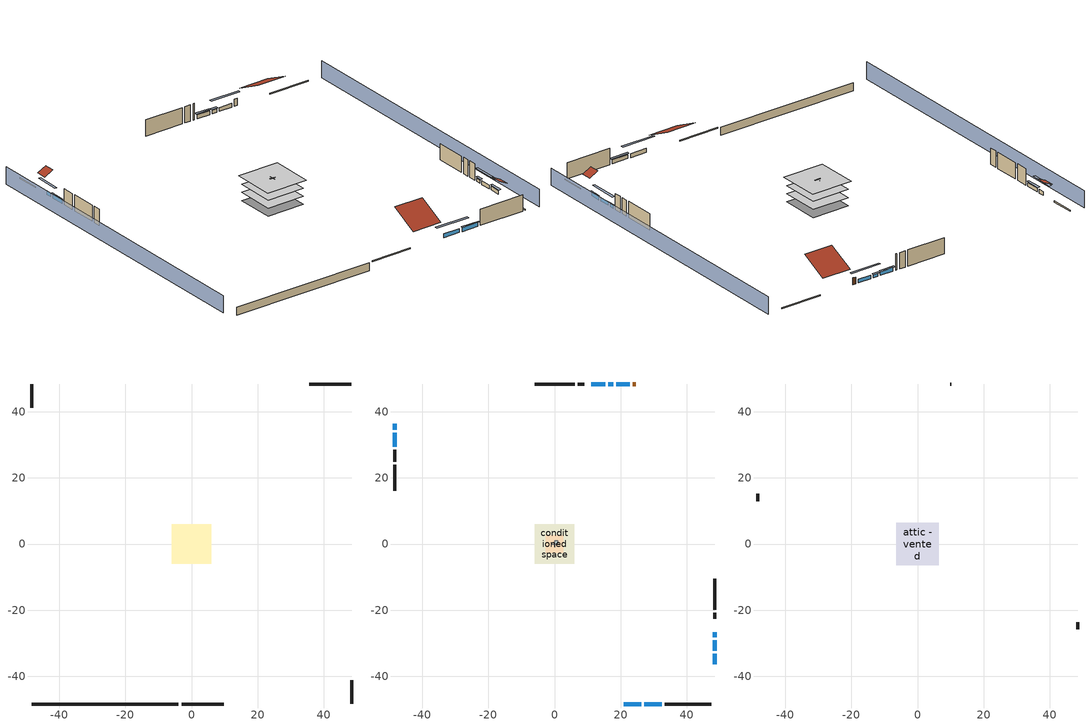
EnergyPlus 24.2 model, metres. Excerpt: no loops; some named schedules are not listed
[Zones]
basement - unconditioned
 floor foundation (Slab2 construction): -5.92,-5.92 -5.92,5.92 5.92,5.92 5.92,-5.92 z-2.13
 wall outside (RimJoist1 construction): -3.01,-48.38 9.82,-48.38 z0.3:0.61
 wall outside (RimJoist2 construction): -48.38,48.38 -48.38,41.25 z0.3:0.61
 wall outside (RimJoist3 construction): 48.38,48.38 35.55,48.38 z0.3:0.61
 wall outside (RimJoist4 construction): 48.38,-48.38 48.38,-41.25 z0.3:0.61
 wall foundation (FoundationWall1 construction): -48.38,-48.38 -3.94,-48.38 z-2.13:0.3
central ac and furnace airloop ret air zone
 floor adiabatic (AdiabaticConst): 0,0 0,1 1,1 1,0 z0
 wall adiabatic (AdiabaticConst): 0,1 0,0 1,0 1,1 0,1 z0:1
 ceiling adiabatic (AdiabaticConst): 1,0 1,1 0,1 0,0 z1
conditioned space
 floor to basement - unconditioned (Floor1 construction): -5.92,-5.92 -5.92,5.92 5.92,5.92 5.92,-5.92 z0.3
 floor to garage (Floor2 construction): -2.59,-2.59 -2.59,2.59 2.59,2.59 2.59,-2.59 z0.3
 floor adiabatic (AdiabaticFloorConstruction): -5.92,-5.92 -5.92,5.92 5.92,5.92 5.92,-5.92 z2.74
 wall outside (AdiabaticWallConstruction 1): 24.63,48.38 23.71,48.38 z0.3:2.34
 wall outside (AdiabaticWallConstruction): 20.95,-48.38 26.2,-48.38 / 27.13,-48.38 32.38,-48.38 / -48.38,36.34 -48.38,34.57 / 15.38,48.38 11.13,48.38 z0.3:1.46; 48.38,-36.34 48.38,-33.16 / 48.38,-32.24 48.38,-29.07 z0.3:1.37; -48.38,33.64 -48.38,29.46 z0.3:1.43; 22.78,48.38 18.66,48.38 z0.3:1.4; 17.73,48.38 16.31,48.38 z0.3:1.28; 48.38,-28.14 48.38,-26.72 z0.3:1.25
 wall outside (Wall3 construction): 33.31,-48.38 47.45,-48.38 z0.3:5.18
 wall outside (Wall4 construction): -48.38,23.94 -48.38,16.08 z0.3:5.18
 wall outside (Wall7 construction): 6.17,48.38 -6.03,48.38 z0.3:5.18
 wall outside (Wall8 construction): 48.38,-19.92 48.38,-10.51 z0.3:5.18
 wall to garage (Wall5 construction): 0.91,0 -0.91,0 z0.3:5.18
 wall to garage (Wall6 construction): 0,0.91 0,-0.91 z0.3:5.18
 window (WindowConstruction): 20.95,-48.38 26.2,-48.38 z0.3:1.46
 window (WindowConstruction 9): 48.38,-36.34 48.38,-33.17 z0.3:1.37
 window (WindowConstruction 1): 27.13,-48.38 32.38,-48.38 z0.3:1.46
 window (WindowConstruction 2): -48.38,36.34 -48.38,34.57 z0.3:1.46
 window (WindowConstruction 3): -48.38,33.64 -48.38,29.46 z0.3:1.43
 window (WindowConstruction 4): 22.78,48.38 18.66,48.38 z0.3:1.4
 window (WindowConstruction 5): 17.73,48.38 16.31,48.38 z0.3:1.28
 window (WindowConstruction 6): 15.38,48.38 11.13,48.38 z0.3:1.46
 window (WindowConstruction 7): 48.38,-32.24 48.38,-29.07 z0.3:1.37
 window (WindowConstruction 8): 48.38,-28.14 48.38,-26.72 z0.3:1.25
 door (Door): 24.63,48.38 23.71,48.38 z0.3:2.34
 ceiling adiabatic (AdiabaticFloorConstruction): 5.92,-5.92 5.92,5.92 -5.92,5.92 -5.92,-5.92 z2.74
garage
 floor foundation (Slab1 construction): -2.59,-2.59 -2.59,2.59 2.59,2.59 2.59,-2.59 z0
 wall outside (Wall1 construction): -48.38,28.53 -48.38,24.87 z0.3:5.18
 wall outside (Wall12 construction): 48.38,-22.67 48.38,-20.85 z0.3:5.18
 wall outside (Wall2 construction): 8.93,48.38 7.1,48.38 z0.3:5.18
attic - vented
 floor to conditioned space (Floor3 construction Reversed): -6.46,-6.46 -6.46,6.46 6.46,6.46 6.46,-6.46 z5.18
 wall outside (Wall10 construction): 48.38,-25.79 48.38,-23.6 z0.3:5.18
 wall outside (Wall11 construction): 10.2,48.38 9.86,48.38 z0.3:5.18
 wall outside (Wall9 construction): -48.38,15.16 -48.38,12.97 z0.3:5.18
 roof outside (Roof1 construction): 20.02,-48.38,5.18 20.02,-40.09,9.33 10.75,-40.09,9.33 10.75,-48.38,5.18
 roof outside (Roof2 construction): -48.38,37.26,5.18 -45.65,37.26,6.55 -45.65,40.32,6.55 -48.38,40.32,5.18
 roof outside (Roof3 construction): 48.38,-37.26,5.18 45.65,-37.26,6.55 45.65,-40.32,6.55 48.38,-40.32,5.18
 roof outside (Roof4 construction): 25.55,48.38,5.18 25.55,40.27,9.24 34.62,40.27,9.24 34.62,48.38,5.18
shading: -52.95,48.38 -52.95,-48.38 / 52.95,-48.38 52.95,48.38 z0:5.18; 28.94,-48.38 18.2,-48.38 18.2,-48.99 28.94,-48.99 z4.21; 48.38,-32.86 48.38,-36.64 48.99,-36.64 48.99,-32.86 z1.68; 32.69,-48.38 26.83,-48.38 26.83,-48.99 32.69,-48.99 z1.77; -48.38,31.83 -48.38,39.08 -48.99,39.08 -48.99,31.83 z4.21; -48.38,29.15 -48.38,33.95 -48.99,33.95 -48.99,29.15 z1.74; 15.92,48.38 25.53,48.38 25.53,48.99 15.92,48.99 z4.15; 16.01,48.38 18.04,48.38 18.04,48.99 16.01,48.99 z1.58; 10.83,48.38 15.69,48.38 15.69,48.99 10.83,48.99 z1.77; 48.38,-26.32 48.38,-34.98 48.99,-34.98 48.99,-26.32 z4.11; 48.38,-26.42 48.38,-28.44 48.99,-28.44 48.99,-26.42 z1.55
[Building]
Building 1: Terrain=Suburbs
[Site:Location]
Portland Intl Arpt_OR: Latitude {deg}=45.59; Longitude {deg}=-122.6; Time Zone {hr}=-8; Elevation {m}=33; Keep Site Location Information=Yes
[Site:GroundTemperature:Shallow]
10.2558, 8.96328, 8.85977, 9.47314, 11.9355, 14.3863, 16.5111, 17.8571, 17.9714, 16.8767, 14.8061, 12.4304
[Site:WaterMainsTemperature]
Calculation Method=Schedule; Temperature Schedule=mains temperature schedule
[Material] Roughness=Rough; Thermal Absorptance=0.9
Name | Thickness {m} | Conductivity {W/m-K} | Density {kg/m3} | Specific Heat {J/kg-K} | Solar Absorptance | Visible Absorptance
asphalt or fiberglass shingles | 0.00635 | 0.162714 | 1121.4 | 1465.45 | 0.85 | 0.85
ceiling loosefill ins | 0.0846667 | 0.0480833 | 16.02 | 1046.75 | 0.7 | 0.7
ceiling stud and cavity | 0.1397 | 0.0920385 | 65.682 | 1177.47 | 0.7 | 0.7
concrete 4.0 in. | 0.1016 | 1.803125 | 2242.8 | 837.4 | 0.7 | 0.7
concrete 8.0 in. | 0.2032 | 1.803125 | 2242.8 | 837.4 | 0.7 | 0.7
door material | 0.04445 | 0.0612267 | 512.64 | 1214.23 | 0.7 | 0.7
floor covering | 0.0127 | 0.0433444 | 54.468 | 1339.84 | 0.6 | 0.6
floor rigid ins; wall rigid ins | 0.512978 | 0.029427 | 32.04 | 1214.23 | 0.7 | 0.7
floor stud and cavity | 0.1397 | 0.923637 | 92.3553 | 1139.71 | 0.7 | 0.7
floor stud and cavity 1 | 0.1397 | 1.75129 | 37.0049 | 1207.88 | 0.7 | 0.7
furniture material basement - unconditioned 1; furniture material conditioned space 1; furniture material garage 1 | 0.1524 | 0.115458 | 640.8 | 1214.23 | 0.6 | 0.6
gypsum board | 0.0127 | 0.160291 | 801 | 837.4 | 0.6 | 0.6
osb sheathing 0.5 in. | 0.0127 | 0.115458 | 512.64 | 1214.23 | 0.6 | 0.6
osb sheathing 0.5 in. 1; osb sheathing 0.5 in. 2; osb sheathing 0.5 in. 3 | 0.0127 | 0.115458 | 512.64 | 1214.23 | 0.7 | 0.7
osb sheathing 0.75 in. | 0.01905 | 0.115458 | 512.64 | 1214.23 | 0.7 | 0.7
rim joist stud and cavity | 0.0508 | 0.178688 | 50.32683 | 1063.81 | 0.6 | 0.6
roof rigid ins | 0.00281632 | 0.029427 | 32.04 | 1214.23 | 0.7 | 0.7
wall stud and cavity | 0.1397 | 0.727959 | 139.0536 | 1170.24 | 0.6 | 0.6
wall stud and cavity 1 | 0.1397 | 0.550994 | 139.0536 | 1170.24 | 0.7 | 0.7
wall stud and cavity 2 | 0.1397 | 0.335416 | 139.0536 | 1170.24 | 0.7 | 0.7
wall stud and cavity 3 | 0.0889 | 0.380278 | 52.3479 | 1209.89 | 0.7 | 0.7
wall stud and cavity 4 | 0.0889 | 0.391764 | 83.0341 | 1211.67 | 0.7 | 0.7
wood siding | 0.0254 | 0.102417 | 544.68 | 1172.36 | 0.85 | 0.85
wood siding 1; wood siding 2 | 0.0254 | 0.102417 | 544.68 | 1172.36 | 0.7 | 0.7
[Material:NoMass]
Adiabatic: Roughness=Rough; Thermal Resistance {m2-K/W}=176.1; Thermal Absorptance=0.9; Solar Absorptance=0.7; Visible Absorptance=0.7
[WindowMaterial:SimpleGlazingSystem]
WindowMaterial: U-Factor {W/m2-K}=2.78222; Solar Heat Gain Coefficient=0.56
[Construction]
AdiabaticConst: Adiabatic
AdiabaticFloorConstruction: floor stud and cavity 1, floor rigid ins, osb sheathing 0.75 in., floor covering
AdiabaticWallConstruction: wood siding 1, wall rigid ins, wall stud and cavity 3, gypsum board
AdiabaticWallConstruction 1: wood siding 2, wall rigid ins, wall stud and cavity 3, gypsum board
Door: door material
Floor1 construction; Floor2 construction: floor stud and cavity, osb sheathing 0.75 in., floor covering
Floor3 construction Reversed: gypsum board, ceiling stud and cavity, ceiling loosefill ins
FoundationWall1 construction: concrete 8.0 in.
furniture construction basement - unconditioned 1: furniture material basement - unconditioned 1
furniture construction conditioned space 1: furniture material conditioned space 1
furniture construction garage 1: furniture material garage 1
PartitionWallConstruction: gypsum board, wall stud and cavity 4, gypsum board
RimJoist1 construction; RimJoist2 construction; RimJoist3 construction; RimJoist4 construction: wood siding, rim joist stud and cavity
Roof1 construction; Roof2 construction; Roof3 construction; Roof4 construction: asphalt or fiberglass shingles, roof rigid ins, osb sheathing 0.5 in.
Slab1 construction; Slab2 construction: concrete 4.0 in.
Wall1 construction; Wall2 construction: wood siding, osb sheathing 0.5 in. 1, wall stud and cavity
Wall10 construction; Wall11 construction; Wall12 construction; Wall9 construction: wood siding, osb sheathing 0.5 in. 2, wall stud and cavity
Wall3 construction; Wall4 construction: wood siding, osb sheathing 0.5 in. 1, wall stud and cavity 1, gypsum board
Wall5 construction: osb sheathing 0.5 in. 2, wall stud and cavity 2, gypsum board
Wall6 construction: osb sheathing 0.5 in. 3, wall stud and cavity 2, gypsum board
Wall7 construction; Wall8 construction: wood siding, osb sheathing 0.5 in. 2, wall stud and cavity 1, gypsum board
WindowConstruction; WindowConstruction 1; WindowConstruction 2; WindowConstruction 3; WindowConstruction 4; WindowConstruction 5; WindowConstruction 6; WindowConstruction 7; WindowConstruction 8; WindowConstruction 9: WindowMaterial
[Zone] Multiplier=1
Name | Volume {m3} | Part of Total Floor Area
attic - vented | 161.048 | Yes
basement - unconditioned | 342.294 | Yes
central ac and furnace airloop ret air zone | 1 | No
conditioned space | 749.83 | Yes
garage | 65.242 | Yes
[Space]
Name | Zone | Volume {m3} | Space Type
attic - vented 1 | attic - vented | 161.048
basement - unconditioned 1 | basement - unconditioned | 342.294
central ac and furnace airloop ret air space | central ac and furnace airloop ret air zone |  | Plenum Space Type
conditioned space 1 | conditioned space | 749.83
garage 1 | garage | 65.242
[ZoneInfiltration:EffectiveLeakageArea] Schedule=Always On Discrete
Name | Zone or Space | Effective Air Leakage Area {cm2} | Stack Coefficient | Wind Coefficient
infil attic - vented 1 | attic - vented 1 | 5570.53 | 0.00020102 | 4.44662e-05
infil garage 1 | garage 1 | 203.878 | 0.000129147 | 4.64657e-05
[ZoneMixing] Schedule=Always On Continuous; Design Flow Rate Calculation Method=Flow/Zone; Design Flow Rate {m3/s}=0
Name | Zone or Space | Source Zone or Space
whole house fan mix | attic - vented | conditioned space
central ac and furnace airloop_0 ZoneMixCondToDZ mix | basement - unconditioned | conditioned space
central ac and furnace airloop_0 ZoneMixDZToCond mix | conditioned space | basement - unconditioned
[SurfaceProperty:ExposedFoundationPerimeter] Exposed Perimeter Calculation Method=TotalExposedPerimeter
Name | Total Exposed Perimeter {m}
Slab2 | 44.43984
Slab1 | 14.6304
[InternalMass]
Name | Construction | Zone or ZoneList | Space or SpaceList | Surface Area {m2}
furniture mass basement - unconditioned 1 | furniture construction basement - unconditioned 1 | basement - unconditioned | basement - unconditioned 1 | 56.1506
furniture mass conditioned space 1 | furniture construction conditioned space 1 | conditioned space | conditioned space 1 | 123.004
partition wall mass | PartitionWallConstruction | conditioned space | conditioned space 1 | 307.509
furniture mass garage 1 | furniture construction garage 1 | garage | garage 1 | 2.67561
[OtherEquipment] Design Level Calculation Method=EquipmentLevel
Name | Fuel Type | Zone or ZoneList or Space or SpaceList | Schedule | Design Level {W} | Fraction Latent | Fraction Radiant | Fraction Lost
central ac and furnace airloop_0 RetCondToDZ; central ac and furnace airloop_0 SupCondToDZ; central ac and furnace airloop_0 SupSensLkToDZ | None | basement - unconditioned 1 | Always On Discrete | 0 | 0 | 0 | 0
central ac and furnace airloop_0 SupLatLkToDZ | None | basement - unconditioned 1 | Always On Discrete | 0 | 1 | 0 | 0
central ac and furnace airloop_0 RetCondToRP; central ac and furnace airloop_0 RetSensLkToRP | None | central ac and furnace airloop ret air space | Always On Discrete | 0 | 0 | 0 | 0
central ac and furnace airloop_0 RetLatLkToRP | None | central ac and furnace airloop ret air space | Always On Discrete | 0 | 1 | 0 | 0
central ac and furnace airloop_0 SupCondToLv; central ac and furnace airloop_0 SupSensLkToCond; mech vent house fan sensible load; water heater sens | None | conditioned space 1 | Always On Discrete | 0 | 0 | 0 | 0
central ac and furnace airloop_0 SupLatLkToCond; mech vent house fan latent load; water heater lat | None | conditioned space 1 | Always On Discrete | 0 | 1 | 0 | 0
clothes dryer 1 | Electricity | conditioned space 1 | clothes_dryer | 0 | 0.015 | 0.081 | 0.85
cooking range 1 | NaturalGas | conditioned space 1 | cooking_range | 799.257 | 0.16 | 0.384 | 0.2
general water use latent | None | conditioned space 1 | general water use schedule | 44.1266 | 1 | 0 | 0
general water use sensible | None | conditioned space 1 | general water use schedule | -43.4886 | 0 | 0.6 | 0
water heater energy adjustment1 | Electricity | conditioned space 1 | Always On Discrete | 0.01 | 0 | 0 | 1
[ZoneInfiltration:DesignFlowRate] Schedule=Always On Discrete
Name | Zone or ZoneList or Space or SpaceList | Design Flow Rate Calculation Method | Design Flow Rate {m3/s} | Air Changes per Hour {1/hr} | Constant Term Coefficient | Temperature Term Coefficient | Velocity Term Coefficient | Velocity Squared Term Coefficient
basement_unconditioned 1 duct leakage imbalance infil flow | basement - unconditioned 1 | Flow/Zone | 0
infil basement - unconditioned 1 | basement - unconditioned 1 | AirChanges/Hour |  | 0.1 | 1 | 0 | 0 | 0
infil flow; natural vent flow; whole house fan flow | conditioned space 1 | Flow/Zone | 0
[SpaceList]
Plenum Space Type: central ac and furnace airloop ret air space
[SurfaceProperty:IncidentSolarMultiplier] Incident Solar Multiplier=1; Incident Solar Multiplier Schedule=trans schedule winter=0.85 summer=0.7
Window1; Window10; Window2; Window3; Window4; Window5; Window6; Window7; Window8; Window9
[Lights] Design Level Calculation Method=LightingLevel; Return Air Fraction=0; Fraction Radiant=0.6; Fraction Visible=0.2; Fraction Replaceable=1
Name | Zone or ZoneList or Space or SpaceList | Schedule | Lighting Level {W}
interior lighting | conditioned space 1 | lighting_interior | 392.736
garage lighting | garage 1 | lighting_garage | 8.04633
[People]
occupants: Zone or ZoneList or Space or SpaceList=conditioned space 1; Number of People Schedule=occupants; Number of People Calculation Method=People; Number of People=2; Fraction Radiant=0.314171; Sensible Heat Fraction=0.56303; Activity Level Schedule=occupants activity schedule; Carbon Dioxide Generation Rate {m3/s-W}=0; Enable ASHRAE 55 Comfort Warnings=No; Mean Radiant Temperature Calculation Type=EnclosureAveraged
[ElectricEquipment] Design Level Calculation Method=EquipmentLevel
Name | Zone or ZoneList or Space or SpaceList | Schedule | Design Level {W} | Fraction Latent | Fraction Radiant | Fraction Lost
ceiling fan | conditioned space 1 | ceiling_fan | 18.253 | 0 | 0.558 | 0
clothes dryer | conditioned space 1 | clothes_dryer | 3278.88 | 0.015 | 0.081 | 0.85
clothes washer | conditioned space 1 | clothes_washer | 327.344 | 0.03 | 0.162 | 0.7
cooking range | conditioned space 1 | cooking_range | 27.2718 | 0.16 | 0.384 | 0.2
dishwasher | conditioned space 1 | dishwasher | 323.364 | 0.3 | 0.18 | 0.4
fridge | conditioned space 1 | fridge schedule | 54.7945 | 0 | 0.6 | 0
mech vent bath fan 0 | conditioned space 1 | mech vent bath fan 0 schedule | 30 | 0 | 0 | 1
mech vent house fan | conditioned space 1 | mech vent house fan schedule | 0 | 0 | 0 | 1
mech vent house fan cfis | conditioned space 1 | mech vent house fan cfis schedule | 0 | 0 | 0 | 0
mech vent range fan 0 | conditioned space 1 | mech vent range fan 0 schedule | 30 | 0 | 0 | 1
misc plug loads | conditioned space 1 | plug_loads_other | 411.18 | 0.021 | 0.558 | 0.049
misc tv | conditioned space 1 | plug_loads_tv | 448.351 | 0 | 0.6 | 0
whole house fan | conditioned space 1 | Always On Discrete | 0 | 0 | 0 | 1
freezer | garage 1 | freezer schedule | 194.914 | 0 | 0.6 | 0
fridge 1 | garage 1 | fridge schedule 1 | 80.4475 | 0 | 0.6 | 0
[AirLoopHVAC:ReturnPlenum]
Air Loop HVAC Return Plenum 1: Zone=central ac and furnace airloop ret air zone
[Foundation:Kiva] Wall Depth Below Slab {m}=0.2032
Name | Initial Indoor Air Temperature {C} | Wall Height Above Grade {m}
Foundation Kiva 1 | 13.4258 | 0.1016
Foundation Kiva 2 | 9.52053 | 0.3048
[Foundation:Kiva:Settings]
Soil Conductivity {W/m-K}=3.462; Soil Density {kg/m3}=1842.3; Soil Specific Heat {J/kg-K}=418.7; Ground Solar Absorptivity=0.9; Ground Thermal Absorptivity=0.9; Ground Surface Roughness {m}=0.03; Far-Field Width {m}=40; Deep-Ground Boundary Condition=ZeroFlux; Deep-Ground Depth {m}=40; Minimum Cell Dimension {m}=0.2; Maximum Cell Growth Coefficient=3; Simulation Timestep=Timestep
[Exterior:Lights]
exterior lighting: Schedule=exterior lighting schedule; Design Level {W}=10.1836
[EnergyManagementSystem:Sensor]
Name | Output:Variable or Output:Meter Index Key | Output:Variable or Output:Meter
central_ac_and_furnace_airloop_0_DZ_T_s | basement - unconditioned | Zone Air Temperature
central_ac_and_furnace_airloop_0_DZ_W_s | basement - unconditioned | Zone Mean Air Humidity Ratio
fridge_tin_s_1 | garage | Zone Mean Air Temperature
[Schedule:Constant]
Name | Hourly Value
Always On Continuous; Always On Discrete; mech vent house fan schedule; mech vent house fan cfis schedule | 1
occupants activity schedule | 117.228
fridge schedule; fridge schedule 1 | 0
[Schedule:Week:Daily]
trans schedule winter=0.85 summer=0.7 Week Rule - Jan1-May26: trans schedule winter=0.85 summer=0.7 day, trans schedule winter=0.85 summer=0.7 day, trans schedule winter=0.85 summer=0.7 day, trans schedule winter=0.85 summer=0.7 day, trans schedule winter=0.85 summer=0.7 day, trans schedule winter=0.85 summer=0.7 day, trans schedule winter=0.85 summer=0.7 day, trans schedule winter=0.85 summer=0.7 default day, trans schedule winter=0.85 summer=0.7 default day, trans schedule winter=0.85 summer=0.7 default day, trans schedule winter=0.85 summer=0.7 default day, trans schedule winter=0.85 summer=0.7 default day
trans schedule winter=0.85 summer=0.7 Week Rule - May27-Jun2: trans schedule winter=0.85 summer=0.7 day, trans schedule winter=0.85 summer=0.7 day, trans schedule winter=0.85 summer=0.7 day, trans schedule winter=0.85 summer=0.7 day, trans schedule winter=0.85 summer=0.7 day, trans schedule winter=0.85 summer=0.7 day 1, trans schedule winter=0.85 summer=0.7 day 1, trans schedule winter=0.85 summer=0.7 default day, trans schedule winter=0.85 summer=0.7 default day, trans schedule winter=0.85 summer=0.7 default day, trans schedule winter=0.85 summer=0.7 default day, trans schedule winter=0.85 summer=0.7 default day
trans schedule winter=0.85 summer=0.7 Week Rule - Jun3-Sep29: trans schedule winter=0.85 summer=0.7 day 1, trans schedule winter=0.85 summer=0.7 day 1, trans schedule winter=0.85 summer=0.7 day 1, trans schedule winter=0.85 summer=0.7 day 1, trans schedule winter=0.85 summer=0.7 day 1, trans schedule winter=0.85 summer=0.7 day 1, trans schedule winter=0.85 summer=0.7 day 1, trans schedule winter=0.85 summer=0.7 default day, trans schedule winter=0.85 summer=0.7 default day, trans schedule winter=0.85 summer=0.7 default day, trans schedule winter=0.85 summer=0.7 default day, trans schedule winter=0.85 summer=0.7 default day
trans schedule winter=0.85 summer=0.7 Week Rule - Sep30-Oct6: trans schedule winter=0.85 summer=0.7 day 1, trans schedule winter=0.85 summer=0.7 day 2, trans schedule winter=0.85 summer=0.7 day 2, trans schedule winter=0.85 summer=0.7 day 2, trans schedule winter=0.85 summer=0.7 day 2, trans schedule winter=0.85 summer=0.7 day 2, trans schedule winter=0.85 summer=0.7 day 2, trans schedule winter=0.85 summer=0.7 default day, trans schedule winter=0.85 summer=0.7 default day, trans schedule winter=0.85 summer=0.7 default day, trans schedule winter=0.85 summer=0.7 default day, trans schedule winter=0.85 summer=0.7 default day
trans schedule winter=0.85 summer=0.7 Week Rule - Oct7-Dec31: trans schedule winter=0.85 summer=0.7 day 2, trans schedule winter=0.85 summer=0.7 day 2, trans schedule winter=0.85 summer=0.7 day 2, trans schedule winter=0.85 summer=0.7 day 2, trans schedule winter=0.85 summer=0.7 day 2, trans schedule winter=0.85 summer=0.7 day 2, trans schedule winter=0.85 summer=0.7 day 2, trans schedule winter=0.85 summer=0.7 default day, trans schedule winter=0.85 summer=0.7 default day, trans schedule winter=0.85 summer=0.7 default day, trans schedule winter=0.85 summer=0.7 default day, trans schedule winter=0.85 summer=0.7 default day
mech vent bath fan 0 schedule Week Rule - Jan1-Dec31: mech vent bath fan 0 schedule day, mech vent bath fan 0 schedule day, mech vent bath fan 0 schedule day, mech vent bath fan 0 schedule day, mech vent bath fan 0 schedule day, mech vent bath fan 0 schedule day, mech vent bath fan 0 schedule day, mech vent bath fan 0 schedule default day, mech vent bath fan 0 schedule default day, mech vent bath fan 0 schedule default day, mech vent bath fan 0 schedule default day, mech vent bath fan 0 schedule default day
mech vent range fan 0 schedule Week Rule - Jan1-Dec31: mech vent range fan 0 schedule day, mech vent range fan 0 schedule day, mech vent range fan 0 schedule day, mech vent range fan 0 schedule day, mech vent range fan 0 schedule day, mech vent range fan 0 schedule day, mech vent range fan 0 schedule day, mech vent range fan 0 schedule default day, mech vent range fan 0 schedule default day, mech vent range fan 0 schedule default day, mech vent range fan 0 schedule default day, mech vent range fan 0 schedule default day
general water use schedule Week Rule - Jan1-Dec31: general water use schedule day, general water use schedule day, general water use schedule day, general water use schedule day, general water use schedule day, general water use schedule day, general water use schedule day, general water use schedule default day, general water use schedule default day, general water use schedule default day, general water use schedule default day, general water use schedule default day
freezer schedule Week Rule - Jan1-Jan27: freezer schedule day, freezer schedule day, freezer schedule day, freezer schedule day, freezer schedule day, freezer schedule day, freezer schedule day, freezer schedule default day, freezer schedule default day, freezer schedule default day, freezer schedule default day, freezer schedule default day
freezer schedule Week Rule - Jan28-Feb3: freezer schedule day, freezer schedule day, freezer schedule day, freezer schedule day, freezer schedule day 1, freezer schedule day 1, freezer schedule day 1, freezer schedule default day, freezer schedule default day, freezer schedule default day, freezer schedule default day, freezer schedule default day
freezer schedule Week Rule - Feb4-Feb24: freezer schedule day 1, freezer schedule day 1, freezer schedule day 1, freezer schedule day 1, freezer schedule day 1, freezer schedule day 1, freezer schedule day 1, freezer schedule default day, freezer schedule default day, freezer schedule default day, freezer schedule default day, freezer schedule default day
freezer schedule Week Rule - Feb25-Mar3: freezer schedule day 1, freezer schedule day 1, freezer schedule day 1, freezer schedule day 1, freezer schedule day 2, freezer schedule day 2, freezer schedule day 2, freezer schedule default day, freezer schedule default day, freezer schedule default day, freezer schedule default day, freezer schedule default day
freezer schedule Week Rule - Mar4-May26: freezer schedule day 2, freezer schedule day 2, freezer schedule day 2, freezer schedule day 2, freezer schedule day 2, freezer schedule day 2, freezer schedule day 2, freezer schedule default day, freezer schedule default day, freezer schedule default day, freezer schedule default day, freezer schedule default day
freezer schedule Week Rule - May27-Jun2: freezer schedule day 2, freezer schedule day 2, freezer schedule day 2, freezer schedule day 2, freezer schedule day 2, freezer schedule day 3, freezer schedule day 3, freezer schedule default day, freezer schedule default day, freezer schedule default day, freezer schedule default day, freezer schedule default day
freezer schedule Week Rule - Jun3-Sep29: freezer schedule day 3, freezer schedule day 3, freezer schedule day 3, freezer schedule day 3, freezer schedule day 3, freezer schedule day 3, freezer schedule day 3, freezer schedule default day, freezer schedule default day, freezer schedule default day, freezer schedule default day, freezer schedule default day
freezer schedule Week Rule - Sep30-Oct6: freezer schedule day 3, freezer schedule day 4, freezer schedule day 4, freezer schedule day 4, freezer schedule day 4, freezer schedule day 4, freezer schedule day 4, freezer schedule default day, freezer schedule default day, freezer schedule default day, freezer schedule default day, freezer schedule default day
freezer schedule Week Rule - Oct7-Oct27: freezer schedule day 4, freezer schedule day 4, freezer schedule day 4, freezer schedule day 4, freezer schedule day 4, freezer schedule day 4, freezer schedule day 4, freezer schedule default day, freezer schedule default day, freezer schedule default day, freezer schedule default day, freezer schedule default day
freezer schedule Week Rule - Oct28-Nov3: freezer schedule day 4, freezer schedule day 4, freezer schedule day 4, freezer schedule day 4, freezer schedule day 5, freezer schedule day 5, freezer schedule day 5, freezer schedule default day, freezer schedule default day, freezer schedule default day, freezer schedule default day, freezer schedule default day
freezer schedule Week Rule - Nov4-Nov24: freezer schedule day 5, freezer schedule day 5, freezer schedule day 5, freezer schedule day 5, freezer schedule day 5, freezer schedule day 5, freezer schedule day 5, freezer schedule default day, freezer schedule default day, freezer schedule default day, freezer schedule default day, freezer schedule default day
freezer schedule Week Rule - Nov25-Dec1: freezer schedule day 5, freezer schedule day 5, freezer schedule day 5, freezer schedule day 5, freezer schedule day 5, freezer schedule day 5, freezer schedule day 6, freezer schedule default day, freezer schedule default day, freezer schedule default day, freezer schedule default day, freezer schedule default day
freezer schedule Week Rule - Dec2-Dec31: freezer schedule day 6, freezer schedule day 6, freezer schedule day 6, freezer schedule day 6, freezer schedule day 6, freezer schedule day 6, freezer schedule day 6, freezer schedule default day, freezer schedule default day, freezer schedule default day, freezer schedule default day, freezer schedule default day
exterior lighting schedule Week Rule - Jan1-Jan27: exterior lighting schedule day, exterior lighting schedule day, exterior lighting schedule day, exterior lighting schedule day, exterior lighting schedule day, exterior lighting schedule day, exterior lighting schedule day, exterior lighting schedule default day, exterior lighting schedule default day, exterior lighting schedule default day, exterior lighting schedule default day, exterior lighting schedule default day
exterior lighting schedule Week Rule - Jan28-Feb3: exterior lighting schedule day, exterior lighting schedule day, exterior lighting schedule day, exterior lighting schedule day, exterior lighting schedule day 1, exterior lighting schedule day 1, exterior lighting schedule day 1, exterior lighting schedule default day, exterior lighting schedule default day, exterior lighting schedule default day, exterior lighting schedule default day, exterior lighting schedule default day
exterior lighting schedule Week Rule - Feb4-Feb24: exterior lighting schedule day 1, exterior lighting schedule day 1, exterior lighting schedule day 1, exterior lighting schedule day 1, exterior lighting schedule day 1, exterior lighting schedule day 1, exterior lighting schedule day 1, exterior lighting schedule default day, exterior lighting schedule default day, exterior lighting schedule default day, exterior lighting schedule default day, exterior lighting schedule default day
exterior lighting schedule Week Rule - Feb25-Mar3: exterior lighting schedule day 1, exterior lighting schedule day 1, exterior lighting schedule day 1, exterior lighting schedule day 1, exterior lighting schedule day 2, exterior lighting schedule day 2, exterior lighting schedule day 2, exterior lighting schedule default day, exterior lighting schedule default day, exterior lighting schedule default day, exterior lighting schedule default day, exterior lighting schedule default day
exterior lighting schedule Week Rule - Mar4-Mar31: exterior lighting schedule day 2, exterior lighting schedule day 2, exterior lighting schedule day 2, exterior lighting schedule day 2, exterior lighting schedule day 2, exterior lighting schedule day 2, exterior lighting schedule day 2, exterior lighting schedule default day, exterior lighting schedule default day, exterior lighting schedule default day, exterior lighting schedule default day, exterior lighting schedule default day
exterior lighting schedule Week Rule - Apr1-Apr28: exterior lighting schedule day 3, exterior lighting schedule day 3, exterior lighting schedule day 3, exterior lighting schedule day 3, exterior lighting schedule day 3, exterior lighting schedule day 3, exterior lighting schedule day 3, exterior lighting schedule default day, exterior lighting schedule default day, exterior lighting schedule default day, exterior lighting schedule default day, exterior lighting schedule default day
exterior lighting schedule Week Rule - Apr29-May5: exterior lighting schedule day 3, exterior lighting schedule day 3, exterior lighting schedule day 4, exterior lighting schedule day 4, exterior lighting schedule day 4, exterior lighting schedule day 4, exterior lighting schedule day 4, exterior lighting schedule default day, exterior lighting schedule default day, exterior lighting schedule default day, exterior lighting schedule default day, exterior lighting schedule default day
exterior lighting schedule Week Rule - May6-May26: exterior lighting schedule day 4, exterior lighting schedule day 4, exterior lighting schedule day 4, exterior lighting schedule day 4, exterior lighting schedule day 4, exterior lighting schedule day 4, exterior lighting schedule day 4, exterior lighting schedule default day, exterior lighting schedule default day, exterior lighting schedule default day, exterior lighting schedule default day, exterior lighting schedule default day
exterior lighting schedule Week Rule - May27-Jun2: exterior lighting schedule day 4, exterior lighting schedule day 4, exterior lighting schedule day 4, exterior lighting schedule day 4, exterior lighting schedule day 4, exterior lighting schedule day 5, exterior lighting schedule day 5, exterior lighting schedule default day, exterior lighting schedule default day, exterior lighting schedule default day, exterior lighting schedule default day, exterior lighting schedule default day
exterior lighting schedule Week Rule - Jun3-Jun30: exterior lighting schedule day 5, exterior lighting schedule day 5, exterior lighting schedule day 5, exterior lighting schedule day 5, exterior lighting schedule day 5, exterior lighting schedule day 5, exterior lighting schedule day 5, exterior lighting schedule default day, exterior lighting schedule default day, exterior lighting schedule default day, exterior lighting schedule default day, exterior lighting schedule default day
exterior lighting schedule Week Rule - Jul1-Jul28: exterior lighting schedule day 6, exterior lighting schedule day 6, exterior lighting schedule day 6, exterior lighting schedule day 6, exterior lighting schedule day 6, exterior lighting schedule day 6, exterior lighting schedule day 6, exterior lighting schedule default day, exterior lighting schedule default day, exterior lighting schedule default day, exterior lighting schedule default day, exterior lighting schedule default day
exterior lighting schedule Week Rule - Jul29-Aug4: exterior lighting schedule day 6, exterior lighting schedule day 6, exterior lighting schedule day 6, exterior lighting schedule day 7, exterior lighting schedule day 7, exterior lighting schedule day 7, exterior lighting schedule day 7, exterior lighting schedule default day, exterior lighting schedule default day, exterior lighting schedule default day, exterior lighting schedule default day, exterior lighting schedule default day
[Schedule:Year]
trans schedule winter=0.85 summer=0.7: trans schedule winter=0.85 summer=0.7 Week Rule - Jan1-May26, 1, 1, 5, 26, trans schedule winter=0.85 summer=0.7 Week Rule - May27-Jun2, 5, 27, 6, 2, trans schedule winter=0.85 summer=0.7 Week Rule - Jun3-Sep29, 6, 3, 9, 29, trans schedule winter=0.85 summer=0.7 Week Rule - Sep30-Oct6, 9, 30, 10, 6, trans schedule winter=0.85 summer=0.7 Week Rule - Oct7-Dec31, 10, 7, 12, 31
mech vent bath fan 0 schedule: mech vent bath fan 0 schedule Week Rule - Jan1-Dec31, 1, 1, 12, 31
mech vent range fan 0 schedule: mech vent range fan 0 schedule Week Rule - Jan1-Dec31, 1, 1, 12, 31
general water use schedule: general water use schedule Week Rule - Jan1-Dec31, 1, 1, 12, 31
freezer schedule: freezer schedule Week Rule - Jan1-Jan27, 1, 1, 1, 27, freezer schedule Week Rule - Jan28-Feb3, 1, 28, 2, 3, freezer schedule Week Rule - Feb4-Feb24, 2, 4, 2, 24, freezer schedule Week Rule - Feb25-Mar3, 2, 25, 3, 3, freezer schedule Week Rule - Mar4-May26, 3, 4, 5, 26, freezer schedule Week Rule - May27-Jun2, 5, 27, 6, 2, freezer schedule Week Rule - Jun3-Sep29, 6, 3, 9, 29, freezer schedule Week Rule - Sep30-Oct6, 9, 30, 10, 6, freezer schedule Week Rule - Oct7-Oct27, 10, 7, 10, 27, freezer schedule Week Rule - Oct28-Nov3, 10, 28, 11, 3, freezer schedule Week Rule - Nov4-Nov24, 11, 4, 11, 24, freezer schedule Week Rule - Nov25-Dec1, 11, 25, 12, 1, freezer schedule Week Rule - Dec2-Dec31, 12, 2, 12, 31
exterior lighting schedule: exterior lighting schedule Week Rule - Jan1-Jan27, 1, 1, 1, 27, exterior lighting schedule Week Rule - Jan28-Feb3, 1, 28, 2, 3, exterior lighting schedule Week Rule - Feb4-Feb24, 2, 4, 2, 24, exterior lighting schedule Week Rule - Feb25-Mar3, 2, 25, 3, 3, exterior lighting schedule Week Rule - Mar4-Mar31, 3, 4, 3, 31, exterior lighting schedule Week Rule - Apr1-Apr28, 4, 1, 4, 28, exterior lighting schedule Week Rule - Apr29-May5, 4, 29, 5, 5, exterior lighting schedule Week Rule - May6-May26, 5, 6, 5, 26, exterior lighting schedule Week Rule - May27-Jun2, 5, 27, 6, 2, exterior lighting schedule Week Rule - Jun3-Jun30, 6, 3, 6, 30, exterior lighting schedule Week Rule - Jul1-Jul28, 7, 1, 7, 28, exterior lighting schedule Week Rule - Jul29-Aug4, 7, 29, 8, 4, exterior lighting schedule Week Rule - Aug5-Aug25, 8, 5, 8, 25, exterior lighting schedule Week Rule - Aug26-Sep1, 8, 26, 9, 1, exterior lighting schedule Week Rule - Sep2-Sep29, 9, 2, 9, 29, exterior lighting schedule Week Rule - Sep30-Oct6, 9, 30, 10, 6, exterior lighting schedule Week Rule - Oct7-Oct27, 10, 7, 10, 27, exterior lighting schedule Week Rule - Oct28-Nov3, 10, 28, 11, 3, exterior lighting schedule Week Rule - Nov4-Nov24, 11, 4, 11, 24, exterior lighting schedule Week Rule - Nov25-Dec1, 11, 25, 12, 1, exterior lighting schedule Week Rule - Dec2-Dec31, 12, 2, 12, 31
[Schedule:File] File=in.schedules.csv; Rows to Skip at Top=1; Number of Hours of Data=8760; Column Separator=Comma; Interpolate to Timestep=Yes; Minutes per Item=15; Adjust Schedule for Daylight Savings=Yes
Name | Column Number
lighting_interior | 5
occupants | 1
ceiling_fan | 4
clothes_dryer | 11
clothes_washer | 10
cooking_range | 12
dishwasher | 8
plug_loads_other | 2
plug_loads_tv | 3
lighting_garage | 6
[Schedule:Compact]
mains temperature schedule: Through: 01/01, For: AllDays, Until: 24:00, 13.0633, Through: 01/02, For: AllDays, Until: 24:00, 13.0189, Through: 01/03, For: AllDays, Until: 24:00, 12.975, Through: 01/04, For: AllDays, Until: 24:00, 12.9328, Through: 01/05, For: AllDays, Until: 24:00, 12.8917, Through: 01/06, For: AllDays, Until: 24:00, 12.8517, Through: 01/07, For: AllDays, Until: 24:00, 12.8122, Through: 01/08, For: AllDays, Until: 24:00, 12.7744, Through: 01/09, For: AllDays, Until: 24:00, 12.7378, Through: 01/10, For: AllDays, Until: 24:00, 12.7017, Through: 01/11, For: AllDays, Until: 24:00, 12.6672, Through: 01/12, For: AllDays, Until: 24:00, 12.6339, Through: 01/13, For: AllDays, Until: 24:00, 12.6017, Through: 01/14, For: AllDays, Until: 24:00, 12.5706, Through: 01/15, For: AllDays, Until: 24:00, 12.5411, Through: 01/16, For: AllDays, Until: 24:00, 12.5122, Through: 01/17, For: AllDays, Until: 24:00, 12.485, Through: 01/18, For: AllDays, Until: 24:00, 12.4583, Through: 01/19, For: AllDays, Until: 24:00, 12.4333, Through: 01/20, For: AllDays, Until: 24:00, 12.41, Through: 01/21, For: AllDays, Until: 24:00, 12.3872, Through: 01/22, For: AllDays, Until: 24:00, 12.3661, Through: 01/23, For: AllDays, Until: 24:00, 12.3456, Through: 01/24, For: AllDays, Until: 24:00, 12.3272, Through: 01/25, For: AllDays, Until: 24:00, 12.3094, Through: 01/26, For: AllDays, Until: 24:00, 12.2933, Through: 01/27, For: AllDays, Until: 24:00, 12.2783, Through: 01/28, For: AllDays, Until: 24:00, 12.2644, Through: 01/29, For: AllDays, Until: 24:00, 12.2517, Through: 01/30, For: AllDays, Until: 24:00, 12.2406, Through: 01/31, For: AllDays, Until: 24:00, 12.2306, Through: 02/01, For: AllDays, Until: 24:00, 12.2222, Through: 02/02, For: AllDays, Until: 24:00, 12.215, Through: 02/03, For: AllDays, Until: 24:00, 12.2089, Through: 02/04, For: AllDays, Until: 24:00, 12.2039, Through: 02/05, For: AllDays, Until: 24:00, 12.2006, Through: 02/06, For: AllDays, Until: 24:00, 12.1983, Through: 02/07, For: AllDays, Until: 24:00, 12.1978, Through: 02/08, For: AllDays, Until: 24:00, 12.1978, Through: 02/09, For: AllDays, Until: 24:00, 12.2, Through: 02/10, For: AllDays, Until: 24:00, 12.2028, Through: 02/11, For: AllDays, Until: 24:00, 12.2072, Through: 02/12, For: AllDays, Until: 24:00, 12.2128, Through: 02/13, For: AllDays, Until: 24:00, 12.2194, Through: 02/14, For: AllDays, Until: 24:00, 12.2278, Through: 02/15, For: AllDays, Until: 24:00, 12.2372, Through: 02/16, For: AllDays, Until: 24:00, 12.2483, Through: 02/17, For: AllDays, Until: 24:00, 12.26, Through: 02/18, For: AllDays, Until: 24:00, 12.2733, Through: 02/19, For: AllDays, Until: 24:00, 12.2883, Through: 02/20, For: AllDays, Until: 24:00, 12.3039, Through: 02/21, For: AllDays, Until: 24:00, 12.3211, Through: 02/22, For: AllDays, Until: 24:00, 12.3394, Through: 02/23, For: AllDays, Until: 24:00, 12.3594, Through: 02/24, For: AllDays, Until: 24:00, 12.38, Through: 02/25, For: AllDays, Until: 24:00, 12.4022, Through: 02/26, For: AllDays, Until: 24:00, 12.4256, Through: 02/27, For: AllDays, Until: 24:00, 12.4506, Through: 02/28, For: AllDays, Until: 24:00, 12.4761, Through: 03/01, For: AllDays, Until: 24:00, 12.5033, Through: 03/02, For: AllDays, Until: 24:00, 12.5317, Through: 03/03, For: AllDays, Until: 24:00, 12.5611, Through: 03/04, For: AllDays, Until: 24:00, 12.5917, Through: 03/05, For: AllDays, Until: 24:00, 12.6233, Through: 03/06, For: AllDays, Until: 24:00, 12.6567, Through: 03/07, For: AllDays, Until: 24:00, 12.6906, Through: 03/08, For: AllDays, Until: 24:00, 12.7261, Through: 03/09, For: AllDays, Until: 24:00, 12.7628, Through: 03/10, For: AllDays, Until: 24:00, 12.8, Through: 03/11, For: AllDays, Until: 24:00, 12.8389, Through: 03/12, For: AllDays, Until: 24:00, 12.8789, Through: 03/13, For: AllDays, Until: 24:00, 12.9194, Through: 03/14, For: AllDays, Until: 24:00, 12.9617, Through: 03/15, For: AllDays, Until: 24:00, 13.0044, Through: 03/16, For: AllDays, Until: 24:00, 13.0489, Through: 03/17, For: AllDays, Until: 24:00, 13.0939, Through: 03/18, For: AllDays, Until: 24:00, 13.14, Through: 03/19, For: AllDays, Until: 24:00, 13.1872, Through: 03/20, For: AllDays, Until: 24:00, 13.2356, Through: 03/21, For: AllDays, Until: 24:00, 13.285, Through: 03/22, For: AllDays, Until: 24:00, 13.335, Through: 03/23, For: AllDays, Until: 24:00, 13.3861, Through: 03/24, For: AllDays, Until: 24:00, 13.4383, Through: 03/25, For: AllDays, Until: 24:00, 13.4911, Through: 03/26, For: AllDays, Until: 24:00, 13.545, Through: 03/27, For: AllDays, Until: 24:00, 13.6, Through: 03/28, For: AllDays, Until: 24:00, 13.6556, Through: 03/29, For: AllDays, Until: 24:00, 13.7122, Through: 03/30, For: AllDays, Until: 24:00, 13.77, Through: 03/31, For: AllDays, Until: 24:00, 13.8283, Through: 04/01, For: AllDays, Until: 24:00, 13.8872, Through: 04/02, For: AllDays, Until: 24:00, 13.9472, Through: 04/03, For: AllDays, Until: 24:00, 14.0078, Through: 04/04, For: AllDays, Until: 24:00, 14.0689, Through: 04/05, For: AllDays, Until: 24:00, 14.1311, Through: 04/06, For: AllDays, Until: 24:00, 14.1944, Through: 04/07, For: AllDays, Until: 24:00, 14.2578, Through: 04/08, For: AllDays, Until: 24:00, 14.3222, Through: 04/09, For: AllDays, Until: 24:00, 14.3872, Through: 04/10, For: AllDays, Until: 24:00, 14.4528, Through: 04/11, For: AllDays, Until: 24:00, 14.5189, Through: 04/12, For: AllDays, Until: 24:00, 14.5856, Through: 04/13, For: AllDays, Until: 24:00, 14.6533, Through: 04/14, For: AllDays, Until: 24:00, 14.7211, Through: 04/15, For: AllDays, Until: 24:00, 14.7894, Through: 04/16, For: AllDays, Until: 24:00, 14.8589, Through: 04/17, For: AllDays, Until: 24:00, 14.9283, Through: 04/18, For: AllDays, Until: 24:00, 14.9983, Through: 04/19, For: AllDays, Until: 24:00, 15.0689, Through: 04/20, For: AllDays, Until: 24:00, 15.14, Through: 04/21, For: AllDays, Until: 24:00, 15.2111, Through: 04/22, For: AllDays, Until: 24:00, 15.2833, Through: 04/23, For: AllDays, Until: 24:00, 15.3556, Through: 04/24, For: AllDays, Until: 24:00, 15.4278, Through: 04/25, For: AllDays, Until: 24:00, 15.5006, Through: 04/26, For: AllDays, Until: 24:00, 15.5739, Through: 04/27, For: AllDays, Until: 24:00, 15.6478, Through: 04/28, For: AllDays, Until: 24:00, 15.7211, Through: 04/29, For: AllDays, Until: 24:00, 15.7956, Through: 04/30, For: AllDays, Until: 24:00, 15.8694, Through: 05/01, For: AllDays, Until: 24:00, 15.9439, Through: 05/02, For: AllDays, Until: 24:00, 16.0189, Through: 05/03, For: AllDays, Until: 24:00, 16.0939, Through: 05/04, For: AllDays, Until: 24:00, 16.1689, Through: 05/05, For: AllDays, Until: 24:00, 16.2439, Through: 05/06, For: AllDays, Until: 24:00, 16.3189, Through: 05/07, For: AllDays, Until: 24:00, 16.3944, Through: 05/08, For: AllDays, Until: 24:00, 16.4694, Through: 05/09, For: AllDays, Until: 24:00, 16.545, Through: 05/10, For: AllDays, Until: 24:00, 16.6206, Through: 05/11, For: AllDays, Until: 24:00, 16.6956, Through: 05/12, For: AllDays, Until: 24:00, 16.7711, Through: 05/13, For: AllDays, Until: 24:00, 16.8461, Through: 05/14, For: AllDays, Until: 24:00, 16.9217, Through: 05/15, For: AllDays, Until: 24:00, 16.9967, Through: 05/16, For: AllDays, Until: 24:00, 17.0717, Through: 05/17, For: AllDays, Until: 24:00, 17.1467, Through: 05/18, For: AllDays, Until: 24:00, 17.2211, Through: 05/19, For: AllDays, Until: 24:00, 17.2956, Through: 05/20, For: AllDays, Until: 24:00, 17.37, Through: 05/21, For: AllDays, Until: 24:00, 17.4439, Through: 05/22, For: AllDays, Until: 24:00, 17.5178, Through: 05/23, For: AllDays, Until: 24:00, 17.5911, Through: 05/24, For: AllDays, Until: 24:00, 17.6644, Through: 05/25, For: AllDays, Until: 24:00, 17.7372, Through: 05/26, For: AllDays, Until: 24:00, 17.8094, Through: 05/27, For: AllDays, Until: 24:00, 17.8817, Through: 05/28, For: AllDays, Until: 24:00, 17.9533, Through: 05/29, For: AllDays, Until: 24:00, 18.025, Through: 05/30, For: AllDays, Until: 24:00, 18.0961, Through: 05/31, For: AllDays, Until: 24:00, 18.1661, Through: 06/01, For: AllDays, Until: 24:00, 18.2361, Through: 06/02, For: AllDays, Until: 24:00, 18.3061, Through: 06/03, For: AllDays, Until: 24:00, 18.375, Through: 06/04, For: AllDays, Until: 24:00, 18.4433, Through: 06/05, For: AllDays, Until: 24:00, 18.5111, Through: 06/06, For: AllDays, Until: 24:00, 18.5789, Through: 06/07, For: AllDays, Until: 24:00, 18.6456, Through: 06/08, For: AllDays, Until: 24:00, 18.7117, Through: 06/09, For: AllDays, Until: 24:00, 18.7772, Through: 06/10, For: AllDays, Until: 24:00, 18.8417, Through: 06/11, For: AllDays, Until: 24:00, 18.9061, Through: 06/12, For: AllDays, Until: 24:00, 18.9694, Through: 06/13, For: AllDays, Until: 24:00, 19.0322, Through: 06/14, For: AllDays, Until: 24:00, 19.0944, Through: 06/15, For: AllDays, Until: 24:00, 19.1556, Through: 06/16, For: AllDays, Until: 24:00, 19.2167, Through: 06/17, For: AllDays, Until: 24:00, 19.2761, Through: 06/18, For: AllDays, Until: 24:00, 19.335, Through: 06/19, For: AllDays, Until: 24:00, 19.3933, Through: 06/20, For: AllDays, Until: 24:00, 19.4506, Through: 06/21, For: AllDays, Until: 24:00, 19.5072, Through: 06/22, For: AllDays, Until: 24:00, 19.5628, Through: 06/23, For: AllDays, Until: 24:00, 19.6172, Through: 06/24, For: AllDays, Until: 24:00, 19.6711, Through: 06/25, For: AllDays, Until: 24:00, 19.7244, Through: 06/26, For: AllDays, Until: 24:00, 19.7761, Through: 06/27, For: AllDays, Until: 24:00, 19.8272, Through: 06/28, For: AllDays, Until: 24:00, 19.8772, Through: 06/29, For: AllDays, Until: 24:00, 19.9267, Through: 06/30, For: AllDays, Until: 24:00, 19.9744, Through: 07/01, For: AllDays, Until: 24:00, 20.0217, Through: 07/02, For: AllDays, Until: 24:00, 20.0678, Through: 07/03, For: AllDays, Until: 24:00, 20.1128, Through: 07/04, For: AllDays, Until: 24:00, 20.1567, Through: 07/05, For: AllDays, Until: 24:00, 20.1994, Through: 07/06, For: AllDays, Until: 24:00, 20.2417, Through: 07/07, For: AllDays, Until: 24:00, 20.2822, Through: 07/08, For: AllDays, Until: 24:00, 20.3222, Through: 07/09, For: AllDays, Until: 24:00, 20.3606, Through: 07/10, For: AllDays, Until: 24:00, 20.3978, Through: 07/11, For: AllDays, Until: 24:00, 20.4344, Through: 07/12, For: AllDays, Until: 24:00, 20.4694, Through: 07/13, For: AllDays, Until: 24:00, 20.5033, Through: 07/14, For: AllDays, Until: 24:00, 20.5367, Through: 07/15, For: AllDays, Until: 24:00, 20.5683, Through: 07/16, For: AllDays, Until: 24:00, 20.5983, Through: 07/17, For: AllDays, Until: 24:00, 20.6278, Through: 07/18, For: AllDays, Until: 24:00, 20.6561, Through: 07/19, For: AllDays, Until: 24:00, 20.6828, Through: 07/20, For: AllDays, Until: 24:00, 20.7089, Through: 07/21, For: AllDays, Until: 24:00, 20.7333, Through: 07/22, For: AllDays, Until: 24:00, 20.7561, Through: 07/23, For: AllDays, Until: 24:00, 20.7783, Through: 07/24, For: AllDays, Until: 24:00, 20.7989, Through: 07/25, For: AllDays, Until: 24:00, 20.8189, Through: 07/26, For: AllDays, Until: 24:00, 20.8367, Through: 07/27, For: AllDays, Until: 24:00, 20.8539, Through: 07/28, For: AllDays, Until: 24:00, 20.8694, Through: 07/29, For: AllDays, Until: 24:00, 20.8839, Through: 07/30, For: AllDays, Until: 24:00, 20.8972, Through: 07/31, For: AllDays, Until: 24:00, 20.9094, Through: 08/01, For: AllDays, Until: 24:00, 20.92, Through: 08/02, For: AllDays, Until: 24:00, 20.9289, Through: 08/03, For: AllDays, Until: 24:00, 20.9372, Through: 08/04, For: AllDays, Until: 24:00, 20.9439, Through: 08/05, For: AllDays, Until: 24:00, 20.9494, Through: 08/06, For: AllDays, Until: 24:00, 20.9533, Through: 08/07, For: AllDays, Until: 24:00, 20.9567, Through: 08/08, For: AllDays, Until: 24:00, 20.9578, Through: 08/09, For: AllDays, Until: 24:00, 20.9583, Through: 08/10, For: AllDays, Until: 24:00, 20.9572, Through: 08/11, For: AllDays, Until: 24:00, 20.955, Through: 08/12, For: AllDays, Until: 24:00, 20.9511, Through: 08/13, For: AllDays, Until: 24:00, 20.9467, Through: 08/14, For: AllDays, Until: 24:00, 20.94, Through: 08/15, For: AllDays, Until: 24:00, 20.9328, Through: 08/16, For: AllDays, Until: 24:00, 20.9239, Through: 08/17, For: AllDays, Until: 24:00, 20.9139, Through: 08/18, For: AllDays, Until: 24:00, 20.9028, Through: 08/19, For: AllDays, Until: 24:00, 20.89, Through: 08/20, For: AllDays, Until: 24:00, 20.8761, Through: 08/21, For: AllDays, Until: 24:00, 20.8611, Through: 08/22, For: AllDays, Until: 24:00, 20.8444, Through: 08/23, For: AllDays, Until: 24:00, 20.8267, Through: 08/24, For: AllDays, Until: 24:00, 20.8078, Through: 08/25, For: AllDays, Until: 24:00, 20.7872, Through: 08/26, For: AllDays, Until: 24:00, 20.7661, Through: 08/27, For: AllDays, Until: 24:00, 20.7433, Through: 08/28, For: AllDays, Until: 24:00, 20.7194, Through: 08/29, For: AllDays, Until: 24:00, 20.6944, Through: 08/30, For: AllDays, Until: 24:00, 20.6678, Through: 08/31, For: AllDays, Until: 24:00, 20.64, Through: 09/01, For: AllDays, Until: 24:00, 20.6111, Through: 09/02, For: AllDays, Until: 24:00, 20.5811, Through: 09/03, For: AllDays, Until: 24:00, 20.55, Through: 09/04, For: AllDays, Until: 24:00, 20.5178, Through: 09/05, For: AllDays, Until: 24:00, 20.4844, Through: 09/06, For: AllDays, Until: 24:00, 20.4494, Through: 09/07, For: AllDays, Until: 24:00, 20.4139, Through: 09/08, For: AllDays, Until: 24:00, 20.3767, Through: 09/09, For: AllDays, Until: 24:00, 20.3389, Through: 09/10, For: AllDays, Until: 24:00, 20.2994, Through: 09/11, For: AllDays, Until: 24:00, 20.2594, Through: 09/12, For: AllDays, Until: 24:00, 20.2178, Through: 09/13, For: AllDays, Until: 24:00, 20.1756, Through: 09/14, For: AllDays, Until: 24:00, 20.1317, Through: 09/15, For: AllDays, Until: 24:00, 20.0872, Through: 09/16, For: AllDays, Until: 24:00, 20.0417, Through: 09/17, For: AllDays, Until: 24:00, 19.995, Through: 09/18, For: AllDays, Until: 24:00, 19.9472, Through: 09/19, For: AllDays, Until: 24:00, 19.8983, Through: 09/20, For: AllDays, Until: 24:00, 19.8489, Through: 09/21, For: AllDays, Until: 24:00, 19.7983, Through: 09/22, For: AllDays, Until: 24:00, 19.7467, Through: 09/23, For: AllDays, Until: 24:00, 19.6944, Through: 09/24, For: AllDays, Until: 24:00, 19.6406, Through: 09/25, For: AllDays, Until: 24:00, 19.5867, Through: 09/26, For: AllDays, Until: 24:00, 19.5311, Through: 09/27, For: AllDays, Until: 24:00, 19.475, Through: 09/28, For: AllDays, Until: 24:00, 19.4183, Through: 09/29, For: AllDays, Until: 24:00, 19.3606, Through: 09/30, For: AllDays, Until: 24:00, 19.3017, Through: 10/01, For: AllDays, Until: 24:00, 19.2422, Through: 10/02, For: AllDays, Until: 24:00, 19.1822, Through: 10/03, For: AllDays, Until: 24:00, 19.1211, Through: 10/04, For: AllDays, Until: 24:00, 19.0594, Through: 10/05, For: AllDays, Until: 24:00, 18.9967, Through: 10/06, For: AllDays, Until: 24:00, 18.9333, Through: 10/07, For: AllDays, Until: 24:00, 18.8694, Through: 10/08, For: AllDays, Until: 24:00, 18.805, Through: 10/09, For: AllDays, Until: 24:00, 18.74, Through: 10/10, For: AllDays, Until: 24:00, 18.6739, Through: 10/11, For: AllDays, Until: 24:00, 18.6072, Through: 10/12, For: AllDays, Until: 24:00, 18.5406, Through: 10/13, For: AllDays, Until: 24:00, 18.4728, Through: 10/14, For: AllDays, Until: 24:00, 18.4044, Through: 10/15, For: AllDays, Until: 24:00, 18.3356, Through: 10/16, For: AllDays, Until: 24:00, 18.2661, Through: 10/17, For: AllDays, Until: 24:00, 18.1967, Through: 10/18, For: AllDays, Until: 24:00, 18.1261, Through: 10/19, For: AllDays, Until: 24:00, 18.0556, Through: 10/20, For: AllDays, Until: 24:00, 17.9844, Through: 10/21, For: AllDays, Until: 24:00, 17.9128, Through: 10/22, For: AllDays, Until: 24:00, 17.8406, Through: 10/23, For: AllDays, Until: 24:00, 17.7683, Through: 10/24, For: AllDays, Until: 24:00, 17.6956, Through: 10/25, For: AllDays, Until: 24:00, 17.6228, Through: 10/26, For: AllDays, Until: 24:00, 17.5494, Through: 10/27, For: AllDays, Until: 24:00, 17.4756, Through: 10/28, For: AllDays, Until: 24:00, 17.4017, Through: 10/29, For: AllDays, Until: 24:00, 17.3278, Through: 10/30, For: AllDays, Until: 24:00, 17.2533, Through: 10/31, For: AllDays, Until: 24:00, 17.1789, Through: 11/01, For: AllDays, Until: 24:00, 17.1039, Through: 11/02, For: AllDays, Until: 24:00, 17.0289, Through: 11/03, For: AllDays, Until: 24:00, 16.9539, Through: 11/04, For: AllDays, Until: 24:00, 16.8789, Through: 11/05, For: AllDays, Until: 24:00, 16.8033, Through: 11/06, For: AllDays, Until: 24:00, 16.7283, Through: 11/07, For: AllDays, Until: 24:00, 16.6528, Through: 11/08, For: AllDays, Until: 24:00, 16.5772, Through: 11/09, For: AllDays, Until: 24:00, 16.5022, Through: 11/10, For: AllDays, Until: 24:00, 16.4267, Through: 11/11, For: AllDays, Until: 24:00, 16.3517, Through: 11/12, For: AllDays, Until: 24:00, 16.2761, Through: 11/13, For: AllDays, Until: 24:00, 16.2011, Through: 11/14, For: AllDays, Until: 24:00, 16.1261, Through: 11/15, For: AllDays, Until: 24:00, 16.0511, Through: 11/16, For: AllDays, Until: 24:00, 15.9761, Through: 11/17, For: AllDays, Until: 24:00, 15.9017, Through: 11/18, For: AllDays, Until: 24:00, 15.8272, Through: 11/19, For: AllDays, Until: 24:00, 15.7533, Through: 11/20, For: AllDays, Until: 24:00, 15.6794, Through: 11/21, For: AllDays, Until: 24:00, 15.6056, Through: 11/22, For: AllDays, Until: 24:00, 15.5322, Through: 11/23, For: AllDays, Until: 24:00, 15.4594, Through: 11/24, For: AllDays, Until: 24:00, 15.3867, Through: 11/25, For: AllDays, Until: 24:00, 15.3144, Through: 11/26, For: AllDays, Until: 24:00, 15.2422, Through: 11/27, For: AllDays, Until: 24:00, 15.1706, Through: 11/28, For: AllDays, Until: 24:00, 15.0994, Through: 11/29, For: AllDays, Until: 24:00, 15.0289, Through: 11/30, For: AllDays, Until: 24:00, 14.9583, Through: 12/01, For: AllDays, Until: 24:00, 14.8889, Through: 12/02, For: AllDays, Until: 24:00, 14.8194, Through: 12/03, For: AllDays, Until: 24:00, 14.7506, Through: 12/04, For: AllDays, Until: 24:00, 14.6822, Through: 12/05, For: AllDays, Until: 24:00, 14.6144, Through: 12/06, For: AllDays, Until: 24:00, 14.5478, Through: 12/07, For: AllDays, Until: 24:00, 14.4811, Through: 12/08, For: AllDays, Until: 24:00, 14.415, Through: 12/09, For: AllDays, Until: 24:00, 14.35, Through: 12/10, For: AllDays, Until: 24:00, 14.2856, Through: 12/11, For: AllDays, Until: 24:00, 14.2217, Through: 12/12, For: AllDays, Until: 24:00, 14.1583, Through: 12/13, For: AllDays, Until: 24:00, 14.0961, Through: 12/14, For: AllDays, Until: 24:00, 14.0339, Through: 12/15, For: AllDays, Until: 24:00, 13.9733, Through: 12/16, For: AllDays, Until: 24:00, 13.9128, Through: 12/17, For: AllDays, Until: 24:00, 13.8533, Through: 12/18, For: AllDays, Until: 24:00, 13.795, Through: 12/19, For: AllDays, Until: 24:00, 13.7372, Through: 12/20, For: AllDays, Until: 24:00, 13.68, Through: 12/21, For: AllDays, Until: 24:00, 13.6239, Through: 12/22, For: AllDays, Until: 24:00, 13.5689, Through: 12/23, For: AllDays, Until: 24:00, 13.5144, Through: 12/24, For: AllDays, Until: 24:00, 13.4611, Through: 12/25, For: AllDays, Until: 24:00, 13.4083, Through: 12/26, For: AllDays, Until: 24:00, 13.3572, Through: 12/27, For: AllDays, Until: 24:00, 13.3061, Through: 12/28, For: AllDays, Until: 24:00, 13.2567, Through: 12/29, For: AllDays, Until: 24:00, 13.2078, Through: 12/30, For: AllDays, Until: 24:00, 13.1606, Through: 12/31, For: AllDays, Until: 24:00, 13.1139
